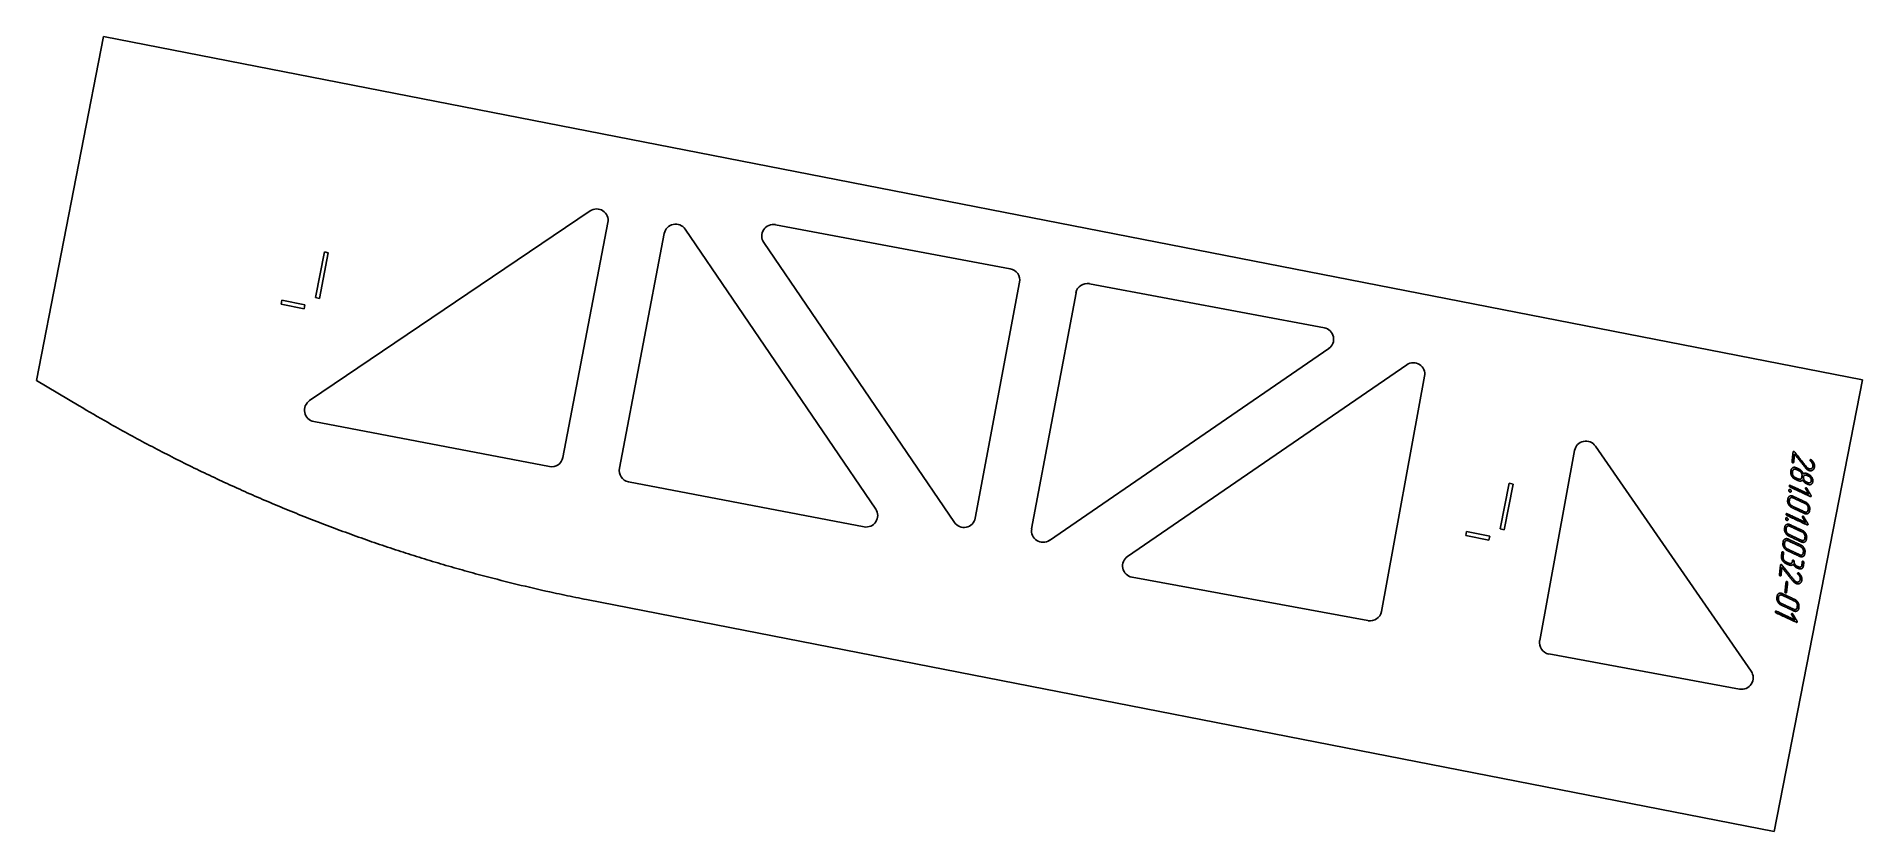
# Model space of a CAD drawing. Header units: millimetres. Extents: x 65 to 1653, y -16 to 676.
import ezdxf

# ---------------------------------------------------------------- set-up
doc = ezdxf.new("R2010")
doc.units = ezdxf.units.MM
doc.linetypes.add('K5LT_BASIC', pattern=[0])
doc.layers.add('Engraving', color=7, linetype='Continuous')

msp = doc.modelspace()

# ---------------------------------------------------------------- linework, layer by layer
at = {"color": 143, "linetype": 'K5LT_BASIC', "lineweight": 25, "true_color": 0x33acca}
for p, q in [((123.3, 675.5), (64.9, 376.5)), ((1653.2, 376.9), (123.3, 675.5)), ((302.4, 358.9), (546.5, 523.9)), ((561.9, 513.7), (522.8, 309.5)), ((707.6, 511.9), (911.9, 473.5)), ((571.9, 300.1), (611, 504.3)), ((629.1, 508.1), (794.9, 264.6)), ((863.3, 253), (697.5, 496.4)), ((307.6, 448.5), (315.3, 488.2)), ((318.7, 487.5), (311, 447.8)), ((315.3, 488.2), (318.7, 487.5)), ((919.9, 461.8), (881.4, 256.8)), ((980.7, 460.6), (1185.1, 422.2)), ((277.6, 442.8), (278.3, 446.2)), ((278.3, 446.2), (298.4, 442.3)), ((311, 447.8), (307.6, 448.5)), ((930.5, 247.5), (969.1, 452.6)), ((297.7, 438.6), (277.6, 442.8)), ((298.4, 442.3), (297.7, 438.6)), ((1188.9, 404.1), (946, 237.4)), ((1014, 223.4), (1256.9, 390.1)), ((64.9, 376.5), (102, 354.4)), ((1272.3, 380.1), (1234.7, 175.6)), ((1576.5, -15.7), (1653.2, 376.9)), ((511.1, 301.6), (306.1, 340.8)), ((1420.9, 319.4), (1556.3, 123.6)), ((1372.4, 150.2), (1402.8, 315.5)), ((784.8, 249.1), (579.8, 288.4)), ((1338.1, 247.3), (1345.9, 287)), ((1349.3, 286.4), (1341.5, 246.6)), ((1345.9, 287), (1349.3, 286.4)), ((1308.2, 241.6), (1308.8, 245)), ((1328.3, 237.7), (1308.2, 241.6)), ((1308.8, 245), (1329, 241.1)), ((1329, 241.1), (1328.3, 237.7)), ((1341.5, 246.6), (1338.1, 247.3)), ((1223, 167.6), (1017.8, 205.4)), ((543.4, 185.9), (1576.5, -15.7)), ((1546.3, 108), (1380.4, 138.6))]:
    msp.add_line(p, q, dxfattribs=at)
for centre, start, end in [((552.1, 515.6), 349.1579, 124.0562), ((620.8, 502.4), 34.2596, 169.1579), ((705.8, 502.1), 79.3612, 214.2596), ((910.1, 463.7), 349.3612, 79.3612), ((978.9, 450.8), 79.3612, 169.3612), ((1183.2, 412.4), 304.4629, 79.3612), ((1262.5, 381.9), 349.5646, 124.4629), ((308, 350.6), 124.0562, 259.1579), ((1412.6, 313.7), 34.6663, 169.5646), ((513, 311.4), 259.1579, 349.1579), ((581.7, 298.2), 169.1579, 259.1579), ((786.6, 259), 259.1579, 34.2596), ((871.6, 258.6), 214.2596, 349.3612), ((940.4, 245.7), 169.3612, 304.4629), ((1019.6, 215.2), 124.4629, 259.5646), ((1224.9, 177.4), 259.5646, 349.5646), ((1382.2, 148.4), 169.5646, 259.5646), ((1548.1, 117.9), 259.5646, 34.6663)]:
    msp.add_arc(centre, 10, start, end, dxfattribs=at)
msp.add_open_spline([(543.4, 185.9), (537.1, 187.2), (527.6, 189.1), (508.6, 193.1), (486.6, 198.2), (464.7, 203.7), (445.9, 208.6), (430.4, 212.9), (411.8, 218.4), (393.2, 224.1), (374.8, 230), (356.4, 236.2), (338.2, 242.7), (320, 249.4), (301.9, 256.4), (283.9, 263.6), (266, 271.1), (248.3, 278.8), (230.6, 286.8), (213.1, 295), (195.6, 303.4), (178.3, 312.2), (161.1, 321.1), (144.1, 330.3), (124.3, 341.3), (110.3, 349.4), (102, 354.4)], degree=3, knots=[0, 0, 0, 0, 1.877679, 2.814807, 5.631012, 8.445656, 9.384404, 11.2619, 13.142558, 15.018468, 16.89437, 18.771849, 20.64933, 22.526813, 24.404294, 26.28336, 28.160835, 30.038311, 31.915796, 33.791699, 35.669185, 37.546667, 39.424141, 41.301603, 43.180647, 46, 46, 46, 46], dxfattribs=at)
at = {"layer": 'Engraving', "color": 143, "linetype": 'K5LT_BASIC', "lineweight": 25, "true_color": 0x33acca}
for points, knots in [([(1591.9, 305.9), (1592.4, 310.1), (1592.8, 314.3), (1592.9, 314.6), (1593.1, 314.7), (1593.4, 314.8), (1593.7, 314.7), (1593.8, 314.6), (1594, 314.4), (1599.2, 307.9), (1604.4, 301.4), (1604.6, 301.1), (1604.9, 300.8), (1605.1, 300.6), (1605.3, 300.4), (1605.8, 300), (1606.3, 299.8), (1607.7, 299.1), (1608.8, 299.8), (1609.3, 300.1), (1609.6, 300.7), (1610, 301.3), (1610, 302), (1610.1, 303), (1609.7, 304), (1609.3, 305.1), (1608.1, 306.2), (1607.9, 306.4), (1607.8, 306.6), (1607.7, 306.8), (1607.7, 307.1), (1607.7, 307.4), (1607.9, 307.5), (1608.2, 307.7), (1608.5, 307.5), (1608.6, 307.4), (1608.7, 307.4), (1610.3, 306), (1611, 304.3), (1611.6, 302.9), (1611.4, 301.4), (1611.2, 299.4), (1609.7, 298.4), (1608.1, 297.4), (1606.2, 298.3), (1605.5, 298.6), (1604.9, 299.1), (1604.3, 299.6), (1603.5, 300.6), (1598.8, 306.5), (1594.1, 312.4), (1593.7, 308.8), (1593.3, 305.3), (1593.2, 305), (1593, 304.9), (1592.7, 304.8), (1592.5, 304.9), (1592.3, 305), (1592.1, 305.3), (1591.9, 305.6), (1591.9, 305.9)], [0, 0, 0, 3.047826, 3.047826, 3.226196, 3.226196, 3.425035, 3.425035, 3.570989, 3.570989, 9.561221, 9.561221, 9.825724, 9.825724, 10.050668, 10.050668, 10.473601, 10.473601, 11.396415, 11.396415, 11.832946, 11.832946, 12.317549, 12.317549, 13.072233, 13.072233, 14.062635, 14.062635, 14.240973, 14.240973, 14.40613, 14.40613, 14.588981, 14.588981, 14.779051, 14.779051, 14.881829, 14.881829, 16.249197, 16.249197, 17.325971, 17.325971, 18.610175, 18.610175, 19.935785, 19.935785, 20.483021, 20.483021, 21.195978, 21.195978, 26.62229, 26.62229, 29.191003, 29.191003, 29.365522, 29.365522, 29.547183, 29.547183, 29.763638, 29.763638, 30, 30, 30]), ([(1594.5, 290.6), (1592.8, 291.4), (1591.7, 293.2), (1590.7, 295), (1590.9, 296.8), (1591, 297.5), (1591, 298.2), (1591.2, 299.8), (1592.6, 300.6), (1593.9, 301.3), (1595.6, 300.5), (1596.9, 299.9), (1598.3, 299.2), (1599.4, 298.8), (1600.2, 297.7), (1601.1, 296.7), (1601.7, 295.3), (1602.3, 295.7), (1603.2, 295.8), (1604.1, 295.8), (1605, 295.4), (1605.7, 295), (1606.4, 294.7), (1608, 294), (1609.2, 292.1), (1609.7, 291.2), (1609.9, 290.3), (1610, 289.9), (1610, 289.5), (1610, 289.3), (1610, 289), (1610, 288.8), (1610, 288.6), (1609.8, 286.8), (1608.5, 286.1), (1607.8, 285.7), (1607.1, 285.8), (1606.7, 285.8), (1606.3, 285.9), (1606.1, 286), (1605.9, 286), (1605.7, 286.1), (1605.5, 286.2), (1604.8, 286.6), (1604.1, 286.9), (1603.1, 287.3), (1602.4, 288.1), (1601.6, 288.8), (1601.1, 289.9), (1600.5, 289.2), (1599.4, 289), (1598.4, 288.8), (1597.2, 289.4), (1595.9, 290), (1594.5, 290.6)], [0, 0, 0, 1.873598, 1.873598, 3.69261, 3.69261, 4.386884, 4.386884, 5.818535, 5.818535, 7.364988, 7.364988, 8.831065, 8.831065, 10.043454, 10.043454, 11.431214, 11.431214, 12.22177, 12.22177, 13.14885, 13.14885, 13.899491, 13.899491, 15.762312, 15.762312, 16.708293, 16.708293, 17.125443, 17.125443, 17.362221, 17.362221, 17.577677, 17.577677, 19.055802, 19.055802, 19.771228, 19.771228, 20.139764, 20.139764, 20.365597, 20.365597, 20.592941, 20.592941, 21.340886, 21.340886, 22.373032, 22.373032, 23.469845, 23.469845, 24.415003, 24.415003, 25.533412, 25.533412, 27, 27, 27]), ([(1594.6, 292), (1596, 291.4), (1597.4, 290.8), (1598.5, 290.2), (1599.4, 290.7), (1600.3, 291.1), (1600.4, 292.3), (1600.5, 293), (1600.6, 293.7), (1600.7, 294.9), (1600, 296.1), (1599.3, 297.3), (1598.2, 297.8), (1596.8, 298.5), (1595.4, 299.1), (1594.3, 299.6), (1593.4, 299.1), (1592.5, 298.7), (1592.4, 297.5), (1592.3, 296.8), (1592.2, 296.1), (1592.1, 295), (1592.8, 293.8), (1593.5, 292.6), (1594.6, 292)], [0, 0, 0, 1.329406, 1.329406, 2.254108, 2.254108, 3.148824, 3.148824, 3.778355, 3.778355, 4.877538, 4.877538, 6.009386, 6.009386, 7.338792, 7.338792, 8.260968, 8.260968, 9.137189, 9.137189, 9.766721, 9.766721, 10.866842, 10.866842, 12, 12, 12]), ([(1604.2, 288.3), (1604.9, 288), (1605.6, 287.6), (1606.7, 287.1), (1607.6, 287.6), (1608.5, 288), (1608.6, 289.2), (1608.8, 290.4), (1608.1, 291.6), (1607.4, 292.8), (1606.2, 293.3), (1605.5, 293.6), (1604.9, 293.9), (1603.7, 294.5), (1602.8, 294), (1602, 293.6), (1601.8, 292.4), (1601.7, 291.3), (1602.4, 290), (1603.1, 288.8), (1604.2, 288.3)], [0, 0, 0, 0.718951, 0.718951, 1.697337, 1.697337, 2.634709, 2.634709, 3.797866, 3.797866, 5.000561, 5.000561, 5.719512, 5.719512, 6.697901, 6.697901, 7.635273, 7.635273, 8.789173, 8.789173, 10, 10, 10]), ([(1591.7, 265.9), (1590.1, 266.7), (1589, 268.5), (1587.9, 270.3), (1588.1, 272.1), (1588.2, 272.8), (1588.3, 273.5), (1588.5, 275.1), (1589.8, 275.8), (1591.1, 276.6), (1592.8, 275.8), (1598.3, 273.2), (1603.7, 270.7), (1605.3, 269.9), (1606.4, 268.1), (1607.5, 266.3), (1607.3, 264.5), (1607.2, 263.8), (1607.2, 263.1), (1607, 261.4), (1605.6, 260.7), (1604.3, 260), (1602.6, 260.8), (1597.2, 263.3), (1591.7, 265.9)], [0, 0, 0, 0.846521, 0.846521, 1.674424, 1.674424, 1.989042, 1.989042, 2.637777, 2.637777, 3.338641, 3.338641, 5.996422, 5.996422, 6.83575, 6.83575, 7.667338, 7.667338, 7.981955, 7.981955, 8.645972, 8.645972, 9.342219, 9.342219, 12, 12, 12]), ([(1591.2, 280.1), (1591.1, 279.7), (1590.8, 279.5), (1590.4, 279.3), (1590, 279.5), (1589.7, 279.7), (1589.4, 280.1), (1589.1, 280.5), (1589.1, 281), (1589.2, 281.5), (1589.5, 281.7), (1589.9, 281.8), (1590.3, 281.6), (1590.5, 281.5), (1590.9, 281.1), (1591.2, 280.6), (1591.2, 280.1)], [0, 0, 0, 0.855828, 0.855828, 1.74556, 1.74556, 2.805969, 2.805969, 3.96496, 3.96496, 4.876932, 4.876932, 5.801755, 5.801755, 6.76801, 6.76801, 8, 8, 8]), ([(1591.9, 267.3), (1597.3, 264.8), (1602.8, 262.2), (1603.9, 261.7), (1604.8, 262.1), (1605.7, 262.6), (1605.8, 263.8), (1605.9, 264.5), (1606, 265.2), (1606.1, 266.4), (1605.4, 267.6), (1604.7, 268.8), (1603.6, 269.3), (1598.1, 271.8), (1592.7, 274.4), (1591.6, 274.9), (1590.7, 274.4), (1589.8, 273.9), (1589.7, 272.8), (1589.6, 272.1), (1589.5, 271.4), (1589.4, 270.3), (1590.1, 269.1), (1590.7, 267.9), (1591.9, 267.3)], [0, 0, 0, 3.194824, 3.194824, 3.749556, 3.749556, 4.284872, 4.284872, 4.662943, 4.662943, 5.32312, 5.32312, 6.003067, 6.003067, 9.197891, 9.197891, 9.751896, 9.751896, 10.278148, 10.278148, 10.656218, 10.656218, 11.310094, 11.310094, 12, 12, 12]), ([(1590.2, 283.8), (1589.8, 284), (1589.7, 284.3), (1589.5, 284.5), (1589.6, 284.9), (1589.6, 285), (1589.8, 285.3), (1590, 285.4), (1590.3, 285.2), (1598.3, 281.5), (1606.4, 277.7), (1605.1, 279.9), (1603.8, 282.1), (1603.6, 282.4), (1603.6, 282.7), (1603.7, 283), (1603.9, 283.1), (1604.1, 283.2), (1604.4, 283.1), (1604.5, 283), (1604.8, 282.7), (1606.6, 279.6), (1608.4, 276.5), (1608.6, 276.2), (1608.6, 276), (1608.5, 275.7), (1608.3, 275.5), (1608.1, 275.4), (1607.8, 275.5), (1599, 279.7), (1590.2, 283.8)], [0, 0, 0, 0.181151, 0.181151, 0.343934, 0.343934, 0.472146, 0.472146, 0.625059, 0.625059, 5.39951, 5.39951, 6.773407, 6.773407, 6.936544, 6.936544, 7.074093, 7.074093, 7.217588, 7.217588, 7.383484, 7.383484, 9.302301, 9.302301, 9.462957, 9.462957, 9.596849, 9.596849, 9.739807, 9.739807, 15, 15, 15]), ([(1588.4, 255.4), (1588.4, 255), (1588, 254.8), (1587.7, 254.6), (1587.3, 254.8), (1586.9, 254.9), (1586.6, 255.4), (1586.3, 255.8), (1586.4, 256.3), (1586.4, 256.8), (1586.8, 257), (1587.1, 257.1), (1587.5, 256.9), (1587.8, 256.8), (1588.1, 256.3), (1588.5, 255.9), (1588.4, 255.4)], [0, 0, 0, 0.855828, 0.855828, 1.74556, 1.74556, 2.805969, 2.805969, 3.96496, 3.96496, 4.876932, 4.876932, 5.801755, 5.801755, 6.76801, 6.76801, 8, 8, 8]), ([(1587.4, 259.1), (1587.1, 259.3), (1586.9, 259.6), (1586.8, 259.8), (1586.8, 260.1), (1586.8, 260.3), (1587, 260.6), (1587.2, 260.7), (1587.6, 260.5), (1595.6, 256.8), (1603.6, 253), (1602.3, 255.2), (1601, 257.4), (1600.8, 257.7), (1600.9, 258), (1600.9, 258.3), (1601.1, 258.4), (1601.4, 258.5), (1601.6, 258.4), (1601.8, 258.3), (1602.1, 257.9), (1603.9, 254.9), (1605.7, 251.8), (1605.9, 251.5), (1605.8, 251.2), (1605.8, 251), (1605.6, 250.8), (1605.4, 250.7), (1605.1, 250.8), (1596.2, 255), (1587.4, 259.1)], [0, 0, 0, 0.181151, 0.181151, 0.343934, 0.343934, 0.472146, 0.472146, 0.625059, 0.625059, 5.39951, 5.39951, 6.773407, 6.773407, 6.936544, 6.936544, 7.074093, 7.074093, 7.217588, 7.217588, 7.383484, 7.383484, 9.302301, 9.302301, 9.462957, 9.462957, 9.596849, 9.596849, 9.739807, 9.739807, 15, 15, 15]), ([(1587.6, 228.6), (1585.9, 229.3), (1584.9, 231.1), (1583.8, 232.9), (1584, 234.7), (1584.1, 235.4), (1584.1, 236.1), (1584.3, 237.8), (1585.7, 238.5), (1587, 239.3), (1588.7, 238.5), (1594.1, 235.9), (1599.6, 233.4), (1601.2, 232.6), (1602.3, 230.8), (1603.4, 229), (1603.2, 227.2), (1603.1, 226.5), (1603, 225.8), (1602.8, 224.1), (1601.5, 223.4), (1600.2, 222.7), (1598.5, 223.5), (1593, 226), (1587.6, 228.6)], [0, 0, 0, 0.846521, 0.846521, 1.674424, 1.674424, 1.989042, 1.989042, 2.637777, 2.637777, 3.338641, 3.338641, 5.996422, 5.996422, 6.83575, 6.83575, 7.667338, 7.667338, 7.981955, 7.981955, 8.645972, 8.645972, 9.342219, 9.342219, 12, 12, 12]), ([(1589, 241.2), (1587.3, 242), (1586.3, 243.8), (1585.2, 245.6), (1585.4, 247.3), (1585.5, 248), (1585.5, 248.7), (1585.7, 250.4), (1587.1, 251.1), (1588.4, 251.9), (1590.1, 251.1), (1595.5, 248.5), (1601, 246), (1602.6, 245.2), (1603.7, 243.4), (1604.8, 241.6), (1604.6, 239.8), (1604.5, 239.1), (1604.4, 238.4), (1604.2, 236.7), (1602.9, 236), (1601.6, 235.3), (1599.9, 236.1), (1594.4, 238.6), (1589, 241.2)], [0, 0, 0, 0.846521, 0.846521, 1.674424, 1.674424, 1.989042, 1.989042, 2.637777, 2.637777, 3.338641, 3.338641, 5.996422, 5.996422, 6.83575, 6.83575, 7.667338, 7.667338, 7.981955, 7.981955, 8.645972, 8.645972, 9.342219, 9.342219, 12, 12, 12]), ([(1589.2, 242.6), (1594.6, 240), (1600, 237.5), (1601.1, 237), (1602, 237.4), (1602.9, 237.9), (1603.1, 239.1), (1603.1, 239.8), (1603.2, 240.5), (1603.3, 241.6), (1602.6, 242.8), (1601.9, 244), (1600.8, 244.6), (1595.4, 247.1), (1589.9, 249.7), (1588.8, 250.2), (1587.9, 249.7), (1587, 249.2), (1586.9, 248.1), (1586.8, 247.4), (1586.8, 246.7), (1586.6, 245.6), (1587.3, 244.3), (1588, 243.1), (1589.2, 242.6)], [0, 0, 0, 3.194824, 3.194824, 3.749556, 3.749556, 4.284872, 4.284872, 4.662943, 4.662943, 5.32312, 5.32312, 6.003067, 6.003067, 9.197891, 9.197891, 9.751896, 9.751896, 10.278148, 10.278148, 10.656218, 10.656218, 11.310094, 11.310094, 12, 12, 12]), ([(1592.9, 216.7), (1592.4, 215.9), (1591.3, 215.7), (1590.2, 215.6), (1589.1, 216.1), (1587.7, 216.7), (1586.3, 217.4), (1584.6, 218.2), (1583.6, 219.9), (1582.5, 221.7), (1582.7, 223.5), (1582.9, 225.3), (1583.1, 227), (1583.2, 227.4), (1583.4, 227.5), (1583.6, 227.6), (1583.9, 227.4), (1584, 227.4), (1584.3, 227.1), (1584.5, 226.8), (1584.5, 226.4), (1584.3, 224.6), (1584.1, 222.9), (1584, 221.7), (1584.7, 220.5), (1585.4, 219.3), (1586.5, 218.8), (1587.9, 218.1), (1589.2, 217.5), (1590.3, 217), (1591.2, 217.4), (1592.1, 217.9), (1592.2, 219.1), (1592.3, 219.4), (1592.3, 219.8), (1592.4, 220.1), (1592.6, 220.2), (1592.8, 220.3), (1593.1, 220.1), (1593.2, 220.1), (1593.5, 219.8), (1593.7, 219.5), (1593.7, 219.1), (1593.6, 217.9), (1594.3, 216.7), (1595, 215.6), (1596.1, 215), (1596.8, 214.7), (1597.5, 214.4), (1598.6, 213.9), (1599.5, 214.3), (1600.4, 214.7), (1600.5, 215.9), (1600.6, 217.3), (1600.8, 218.8), (1600.8, 219.1), (1601, 219.2), (1601.3, 219.3), (1601.6, 219.1), (1601.7, 219.1), (1602, 218.8), (1602.2, 218.5), (1602.2, 218.1), (1602, 216.7), (1601.8, 215.3), (1601.6, 213.5), (1600.3, 212.8), (1599, 212.2), (1597.3, 213), (1596.6, 213.3), (1595.9, 213.6), (1595.7, 213.7), (1595.5, 213.8), (1595.4, 213.9), (1595.2, 213.9), (1595.1, 214.1), (1595, 214.2), (1594.6, 214.4), (1594.2, 214.8), (1593.5, 215.5), (1592.9, 216.7)], [0, 0, 0, 1.105144, 1.105144, 2.412716, 2.412716, 4.127289, 4.127289, 6.317725, 6.317725, 8.444428, 8.444428, 10.473835, 10.473835, 10.771721, 10.771721, 11.072067, 11.072067, 11.383969, 11.383969, 11.786648, 11.786648, 13.815299, 13.815299, 15.233378, 15.233378, 16.694041, 16.694041, 18.407672, 18.407672, 19.599582, 19.599582, 20.752416, 20.752416, 21.157966, 21.157966, 21.455979, 21.455979, 21.756325, 21.756325, 22.068262, 22.068262, 22.471154, 22.471154, 23.889361, 23.889361, 25.351099, 25.351099, 26.208759, 26.208759, 27.401767, 27.401767, 28.555011, 28.555011, 30.178678, 30.178678, 30.476609, 30.476609, 30.776948, 30.776948, 31.088855, 31.088855, 31.491662, 31.491662, 33.115329, 33.115329, 34.837976, 34.837976, 36.636534, 36.636534, 37.494477, 37.494477, 37.777625, 37.777625, 37.949211, 37.949211, 38.142551, 38.142551, 38.714041, 38.714041, 40, 40, 40]), ([(1587.7, 230), (1593.2, 227.4), (1598.6, 224.9), (1599.7, 224.3), (1600.6, 224.8), (1601.5, 225.3), (1601.7, 226.4), (1601.7, 227.1), (1601.8, 227.8), (1601.9, 229), (1601.2, 230.2), (1600.5, 231.4), (1599.4, 231.9), (1594, 234.5), (1588.5, 237), (1587.4, 237.6), (1586.5, 237.1), (1585.6, 236.6), (1585.5, 235.5), (1585.4, 234.8), (1585.3, 234.1), (1585.2, 232.9), (1585.9, 231.7), (1586.6, 230.5), (1587.7, 230)], [0, 0, 0, 3.194824, 3.194824, 3.749556, 3.749556, 4.284872, 4.284872, 4.662943, 4.662943, 5.32312, 5.32312, 6.003067, 6.003067, 9.197891, 9.197891, 9.751896, 9.751896, 10.278148, 10.278148, 10.656218, 10.656218, 11.310094, 11.310094, 12, 12, 12]), ([(1581, 207.5), (1581.4, 211.8), (1581.9, 216), (1581.9, 216.2), (1582.2, 216.4), (1582.4, 216.5), (1582.7, 216.3), (1582.9, 216.2), (1583, 216.1), (1588.2, 209.6), (1593.5, 203), (1593.7, 202.8), (1594, 202.5), (1594.2, 202.3), (1594.4, 202.1), (1594.9, 201.7), (1595.4, 201.4), (1596.8, 200.8), (1597.8, 201.5), (1598.3, 201.8), (1598.7, 202.4), (1599, 202.9), (1599.1, 203.6), (1599.2, 204.6), (1598.8, 205.7), (1598.4, 206.8), (1597.1, 207.9), (1596.9, 208.1), (1596.8, 208.3), (1596.8, 208.5), (1596.8, 208.7), (1596.8, 209), (1597, 209.2), (1597.2, 209.3), (1597.5, 209.2), (1597.6, 209.1), (1597.8, 209), (1599.3, 207.6), (1600, 206), (1600.7, 204.5), (1600.5, 203.1), (1600.3, 201), (1598.8, 200.1), (1597.2, 199.1), (1595.2, 200), (1594.6, 200.3), (1594, 200.8), (1593.3, 201.3), (1592.6, 202.2), (1587.8, 208.1), (1583.1, 214), (1582.7, 210.5), (1582.3, 206.9), (1582.3, 206.7), (1582.1, 206.5), (1581.8, 206.4), (1581.6, 206.5), (1581.3, 206.6), (1581.1, 206.9), (1580.9, 207.2), (1581, 207.5)], [0, 0, 0, 3.047826, 3.047826, 3.226196, 3.226196, 3.425035, 3.425035, 3.570989, 3.570989, 9.561221, 9.561221, 9.825724, 9.825724, 10.050668, 10.050668, 10.473601, 10.473601, 11.396415, 11.396415, 11.832946, 11.832946, 12.317549, 12.317549, 13.072233, 13.072233, 14.062635, 14.062635, 14.240973, 14.240973, 14.40613, 14.40613, 14.588981, 14.588981, 14.779051, 14.779051, 14.881829, 14.881829, 16.249197, 16.249197, 17.325971, 17.325971, 18.610175, 18.610175, 19.935785, 19.935785, 20.483021, 20.483021, 21.195978, 21.195978, 26.62229, 26.62229, 29.191003, 29.191003, 29.365522, 29.365522, 29.547183, 29.547183, 29.763638, 29.763638, 30, 30, 30]), ([(1582.3, 181.2), (1580.7, 182), (1579.6, 183.8), (1578.5, 185.6), (1578.7, 187.4), (1578.8, 188.1), (1578.9, 188.8), (1579.1, 190.4), (1580.4, 191.2), (1581.7, 191.9), (1583.4, 191.1), (1588.9, 188.6), (1594.3, 186), (1595.9, 185.3), (1597, 183.5), (1598.1, 181.7), (1597.9, 179.9), (1597.8, 179.2), (1597.8, 178.5), (1597.6, 176.7), (1596.2, 176), (1594.9, 175.3), (1593.2, 176.1), (1587.8, 178.7), (1582.3, 181.2)], [0, 0, 0, 0.846521, 0.846521, 1.674424, 1.674424, 1.989042, 1.989042, 2.637777, 2.637777, 3.338641, 3.338641, 5.996422, 5.996422, 6.83575, 6.83575, 7.667338, 7.667338, 7.981955, 7.981955, 8.645972, 8.645972, 9.342219, 9.342219, 12, 12, 12]), ([(1585.8, 192.7), (1586.2, 197), (1586.7, 201.2), (1586.7, 201.5), (1586.9, 201.6), (1587.2, 201.7), (1587.5, 201.6), (1587.6, 201.5), (1587.9, 201.2), (1588.1, 200.9), (1588.1, 200.6), (1587.6, 196.3), (1587.1, 192.1), (1587.1, 191.8), (1586.8, 191.7), (1586.6, 191.6), (1586.4, 191.7), (1586.1, 191.8), (1585.9, 192.1), (1585.7, 192.4), (1585.8, 192.7)], [0, 0, 0, 3.94619, 3.94619, 4.18756, 4.18756, 4.430856, 4.430856, 4.683549, 4.683549, 5.009861, 5.009861, 8.956051, 8.956051, 9.181245, 9.181245, 9.415662, 9.415662, 9.694987, 9.694987, 10, 10, 10]), ([(1578, 174.4), (1577.7, 174.6), (1577.5, 174.9), (1577.4, 175.2), (1577.4, 175.5), (1577.4, 175.6), (1577.6, 175.9), (1577.8, 176), (1578.2, 175.9), (1586.2, 172.1), (1594.2, 168.3), (1592.9, 170.5), (1591.6, 172.7), (1591.4, 173), (1591.5, 173.3), (1591.5, 173.6), (1591.7, 173.7), (1591.9, 173.8), (1592.2, 173.7), (1592.3, 173.6), (1592.7, 173.3), (1594.5, 170.2), (1596.3, 167.1), (1596.4, 166.8), (1596.4, 166.6), (1596.4, 166.3), (1596.2, 166.1), (1596, 166), (1595.7, 166.2), (1586.8, 170.3), (1578, 174.4)], [0, 0, 0, 0.181151, 0.181151, 0.343934, 0.343934, 0.472146, 0.472146, 0.625059, 0.625059, 5.39951, 5.39951, 6.773407, 6.773407, 6.936544, 6.936544, 7.074093, 7.074093, 7.217588, 7.217588, 7.383484, 7.383484, 9.302301, 9.302301, 9.462957, 9.462957, 9.596849, 9.596849, 9.739807, 9.739807, 15, 15, 15]), ([(1582.5, 182.6), (1587.9, 180.1), (1593.4, 177.5), (1594.5, 177), (1595.4, 177.5), (1596.3, 177.9), (1596.4, 179.1), (1596.5, 179.8), (1596.5, 180.5), (1596.7, 181.7), (1596, 182.9), (1595.3, 184.1), (1594.1, 184.6), (1588.7, 187.2), (1583.3, 189.7), (1582.2, 190.2), (1581.3, 189.7), (1580.4, 189.3), (1580.2, 188.2), (1580.2, 187.4), (1580.1, 186.7), (1580, 185.6), (1580.6, 184.4), (1581.3, 183.2), (1582.5, 182.6)], [0, 0, 0, 3.194824, 3.194824, 3.749556, 3.749556, 4.284872, 4.284872, 4.662943, 4.662943, 5.32312, 5.32312, 6.003067, 6.003067, 9.197891, 9.197891, 9.751896, 9.751896, 10.278148, 10.278148, 10.656218, 10.656218, 11.310094, 11.310094, 12, 12, 12])]:
    msp.add_open_spline(points, degree=2, knots=knots, dxfattribs=at)

doc.saveas('drawing.dxf')
